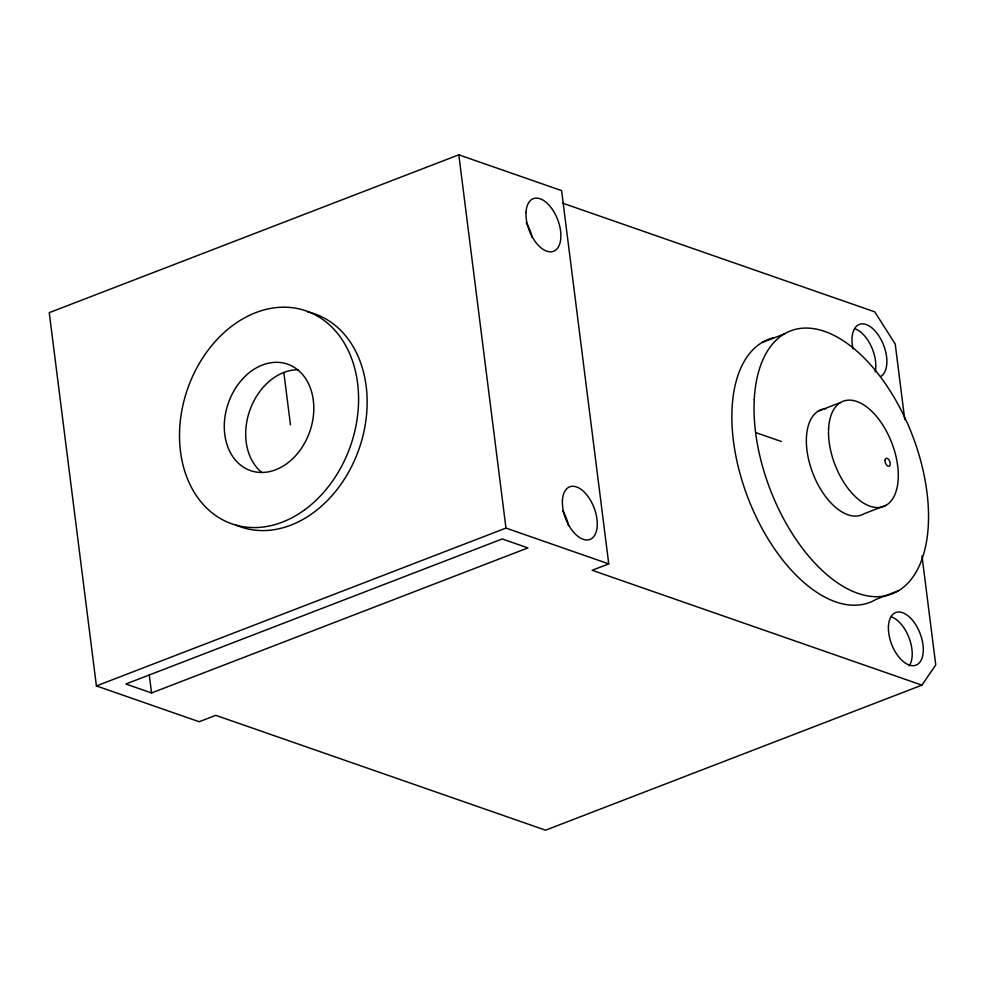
<?xml version="1.0" encoding="UTF-8"?>
<svg xmlns="http://www.w3.org/2000/svg" width="985" height="985" viewBox="0 0 985 985"><rect width="100%" height="100%" fill="white"/><g stroke="black" fill="none" stroke-linecap="round" stroke-linejoin="round"><path stroke-width="1.48" d="M921.923 685.141L592.157 570.278L608.755 563.888L561.598 190.61L458.813 154.817L49.25 312.664L96.407 685.929L199.192 721.734L215.801 715.332L545.567 830.183L921.923 685.141L935.75 664.912L921.985 555.934M761.959 342.571L784.097 334.038M96.407 685.929L505.97 528.083L608.755 563.888M818.4 411.04L840.537 402.508M151.555 692.96L527.911 547.906L502.215 538.955L125.858 684.009L151.555 692.96L149.24 674.676M886.254 505.182L864.116 513.714A56.379 30.436 68.9 0 1 812.133 471.396A56.379 30.436 68.9 0 1 825.996 408.677M898.418 590.717L876.281 599.249A140.941 76.091 68.9 0 1 748.822 500.097A140.941 76.091 68.9 0 1 773.287 337.867M562.435 203.082L874.779 311.863L895.217 344.024L904.772 419.708M755.606 432.538L781.302 441.489M458.813 154.817L505.97 528.083M283.84 372.465L290.464 424.843M562.669 510.673A28.183 15.218 68.9 0 1 568.554 525.571M855.066 328.781A28.183 15.218 68.9 0 1 875.197 371.911M891.462 616.918A28.183 15.218 68.9 0 1 909.34 638.6A28.183 15.218 68.9 0 1 909.229 665.848M853.047 348.912A28.183 15.218 68.9 0 1 861.543 323.88A28.183 15.218 68.9 0 1 883.914 345.957A28.183 15.218 68.9 0 1 880.873 376.368M526.261 222.536A28.183 15.218 68.9 0 1 532.146 237.434M307.517 311.839A112.746 86.298 -70.8 0 1 359.722 446.956A112.746 86.298 -70.8 0 1 236.277 525.202M261.542 472.234A56.379 43.155 -70.8 0 1 249.956 409.945A56.379 43.155 -70.8 0 1 298.406 369.757M562.423 500.577A28.183 15.218 68.9 0 0 587.454 539.965A28.183 15.218 68.9 0 0 589.596 498.816A28.183 15.218 68.9 0 0 562.423 500.577M754.239 399.664A140.941 76.091 68.9 0 0 879.408 596.602A140.941 76.091 68.9 0 0 890.12 390.86A140.941 76.091 68.9 0 0 754.239 399.664M888.445 626.3A28.183 15.218 68.9 0 0 913.477 665.688A28.183 15.218 68.9 0 0 915.619 624.539A28.183 15.218 68.9 0 0 888.445 626.3M526.015 212.428A28.183 15.218 68.9 0 0 551.058 251.828A28.183 15.218 68.9 0 0 553.201 210.667A28.183 15.218 68.9 0 0 526.015 212.428M828.594 428.758A56.379 30.436 68.9 0 0 878.657 507.534A56.379 30.436 68.9 0 0 882.942 425.237A56.379 30.436 68.9 0 0 828.594 428.758M885.01 460.401A4.223 2.278 68.9 0 0 888.765 466.311A4.223 2.278 68.9 0 0 889.086 460.13A4.223 2.278 68.9 0 0 885.01 460.401M304.747 509.762A112.746 86.298 -70.8 0 0 322.304 319.165A112.746 86.298 -70.8 0 0 180.083 423.242A112.746 86.298 -70.8 0 0 304.747 509.762M286.894 463.578A56.379 43.155 -70.8 0 0 295.672 368.279A56.379 43.155 -70.8 0 0 224.568 420.312A56.379 43.155 -70.8 0 0 286.894 463.578"/></g></svg>
